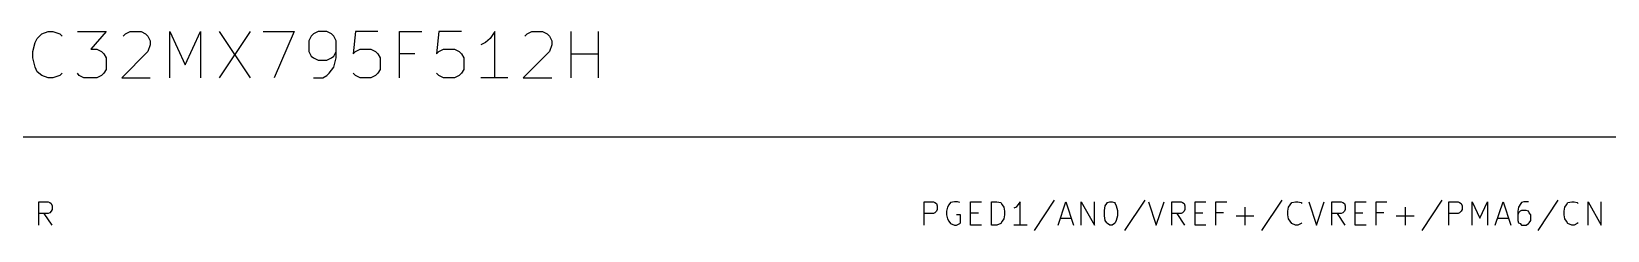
# Model space of a CAD drawing. Extents: x 10 to 287, y -200 to -10.
# Drawn here: x 109.9 to 161.6, y -52 to -45.4 of the extents above; entities that cross this region are included whole.
import ezdxf

# ---------------------------------------------------------------- set-up
doc = ezdxf.new("R2010")
doc.units = 0
doc.header["$MEASUREMENT"] = 0

msp = doc.modelspace()

# ---------------------------------------------------------------- linework, layer by layer
at = {"layer": 'Cyan 2'}
for p, q in [((110.058, -45.6692), (110.211, -45.5168)), ((110.211, -45.5168), (110.414, -45.4406)), ((110.414, -45.4406), (110.566, -45.4406)), ((110.566, -45.4406), (110.795, -45.5168)), ((110.795, -45.5168), (110.871, -45.593)), ((111.379, -45.4406), (112.319, -45.4406)), ((112.319, -45.4406), (111.811, -46.0248)), ((112.878, -45.593), (112.954, -45.5168)), ((112.954, -45.5168), (113.106, -45.4406)), ((113.106, -45.4406), (113.462, -45.4406)), ((113.462, -45.4406), (113.614, -45.5168)), ((113.614, -45.5168), (113.69, -45.593)), ((114.402, -46.9646), (114.402, -45.4406)), ((114.402, -45.4406), (114.91, -46.5328)), ((114.91, -46.5328), (115.418, -45.4406)), ((115.418, -45.4406), (115.418, -46.9646)), ((116.027, -45.4406), (117.043, -46.9646)), ((117.043, -45.4406), (116.027, -46.9646)), ((117.475, -45.4406), (118.491, -45.4406)), ((118.491, -45.4406), (117.831, -46.9646)), ((119.126, -45.5168), (119.05, -45.593)), ((119.278, -45.4406), (119.126, -45.5168)), ((119.558, -45.4406), (119.278, -45.4406)), ((119.71, -45.5168), (119.558, -45.4406)), ((119.786, -45.593), (119.71, -45.5168)), ((120.498, -45.4406), (120.421, -46.1772)), ((121.234, -45.4406), (120.498, -45.4406)), ((121.945, -46.9646), (121.945, -45.4406)), ((121.945, -45.4406), (122.682, -45.4406)), ((123.241, -45.4406), (123.165, -46.1772)), ((123.977, -45.4406), (123.241, -45.4406)), ((125.07, -45.4406), (124.917, -45.6692)), ((125.07, -46.9646), (125.07, -45.4406)), ((126.06, -45.593), (126.136, -45.5168)), ((126.136, -45.5168), (126.289, -45.4406)), ((126.289, -45.4406), (126.644, -45.4406)), ((126.644, -45.4406), (126.797, -45.5168)), ((126.797, -45.5168), (126.873, -45.593)), ((127.584, -46.9646), (127.584, -45.4406)), ((128.473, -46.9646), (128.473, -45.4406)), ((109.906, -46.101), (109.982, -45.7962)), ((109.982, -45.7962), (110.058, -45.6692)), ((111.811, -46.0248), (112.014, -46.0248)), ((112.014, -46.0248), (112.166, -46.101)), ((113.69, -45.593), (113.767, -45.7454)), ((113.767, -45.8724), (113.69, -46.101)), ((113.767, -45.7454), (113.767, -45.8724)), ((119.05, -45.593), (118.974, -45.7454)), ((118.974, -45.7454), (118.974, -46.101)), ((119.863, -45.7454), (119.786, -45.593)), ((119.863, -46.3042), (119.863, -45.7454)), ((120.498, -46.101), (120.65, -46.0248)), ((120.65, -46.0248), (121.006, -46.0248)), ((121.006, -46.0248), (121.158, -46.101)), ((123.241, -46.101), (123.393, -46.0248)), ((123.393, -46.0248), (123.749, -46.0248)), ((123.749, -46.0248), (123.901, -46.101)), ((124.765, -45.7962), (124.612, -45.8724)), ((124.917, -45.6692), (124.765, -45.7962)), ((126.873, -45.593), (126.949, -45.7454)), ((126.949, -45.8724), (126.873, -46.101)), ((126.949, -45.7454), (126.949, -45.8724)), ((109.906, -46.3042), (109.906, -46.101)), ((109.982, -46.609), (109.906, -46.3042)), ((112.166, -46.101), (112.243, -46.1772)), ((112.243, -46.1772), (112.319, -46.3042)), ((112.319, -46.3042), (112.319, -46.6852)), ((113.69, -46.101), (112.827, -46.9646)), ((118.974, -46.101), (119.05, -46.2534)), ((119.05, -46.2534), (119.126, -46.3042)), ((119.126, -46.3042), (119.278, -46.3804)), ((119.278, -46.3804), (119.558, -46.3804)), ((119.558, -46.3804), (119.71, -46.3042)), ((119.71, -46.3042), (119.786, -46.2534)), ((119.786, -46.2534), (119.863, -46.101)), ((119.786, -46.609), (119.863, -46.3042)), ((120.421, -46.1772), (120.498, -46.101)), ((121.158, -46.101), (121.234, -46.1772)), ((121.234, -46.1772), (121.31, -46.3042)), ((121.31, -46.3042), (121.31, -46.6852)), ((122.453, -46.1772), (121.945, -46.1772)), ((123.165, -46.1772), (123.241, -46.101)), ((123.901, -46.101), (123.977, -46.1772)), ((123.977, -46.1772), (124.054, -46.3042)), ((124.054, -46.3042), (124.054, -46.6852)), ((126.873, -46.101), (126.009, -46.9646)), ((127.584, -46.1772), (128.473, -46.1772)), ((110.058, -46.7614), (109.982, -46.609)), ((110.211, -46.8884), (110.058, -46.7614)), ((110.414, -46.9646), (110.211, -46.8884)), ((110.566, -46.9646), (110.414, -46.9646)), ((110.795, -46.8884), (110.566, -46.9646)), ((110.871, -46.8122), (110.795, -46.8884)), ((111.43, -46.8884), (111.379, -46.8122)), ((111.582, -46.9646), (111.43, -46.8884)), ((112.014, -46.9646), (111.582, -46.9646)), ((112.166, -46.8884), (112.014, -46.9646)), ((112.243, -46.8122), (112.166, -46.8884)), ((112.319, -46.6852), (112.243, -46.8122)), ((112.827, -46.9646), (113.767, -46.9646)), ((119.126, -46.9646), (119.431, -46.9646)), ((119.431, -46.9646), (119.558, -46.8884)), ((119.558, -46.8884), (119.634, -46.8122)), ((119.634, -46.8122), (119.786, -46.609)), ((120.498, -46.8884), (120.421, -46.8122)), ((120.65, -46.9646), (120.498, -46.8884)), ((121.006, -46.9646), (120.65, -46.9646)), ((121.158, -46.8884), (121.006, -46.9646)), ((121.234, -46.8122), (121.158, -46.8884)), ((121.31, -46.6852), (121.234, -46.8122)), ((123.241, -46.8884), (123.165, -46.8122)), ((123.393, -46.9646), (123.241, -46.8884)), ((123.749, -46.9646), (123.393, -46.9646)), ((123.901, -46.8884), (123.749, -46.9646)), ((123.977, -46.8122), (123.901, -46.8884)), ((124.054, -46.6852), (123.977, -46.8122)), ((125.501, -46.9646), (124.612, -46.9646)), ((126.009, -46.9646), (126.949, -46.9646)), ((110.109, -51.7906), (110.109, -51.0286)), ((110.109, -51.0286), (110.414, -51.0286)), ((110.414, -51.0286), (110.465, -51.054)), ((110.465, -51.054), (110.515, -51.0794)), ((110.515, -51.0794), (110.541, -51.1556)), ((110.541, -51.1556), (110.541, -51.2826)), ((139.167, -51.7906), (139.167, -51.0286)), ((139.167, -51.0286), (139.471, -51.0286)), ((139.471, -51.0286), (139.522, -51.054)), ((139.522, -51.054), (139.573, -51.0794)), ((139.573, -51.0794), (139.598, -51.1556)), ((139.598, -51.1556), (139.598, -51.2826)), ((139.929, -51.2064), (139.903, -51.3334)), ((139.979, -51.1302), (139.929, -51.2064)), ((140.03, -51.054), (139.979, -51.1302)), ((140.157, -51.0286), (140.03, -51.054)), ((140.259, -51.0286), (140.157, -51.0286)), ((140.335, -51.054), (140.259, -51.0286)), ((140.691, -51.7906), (140.691, -51.0286)), ((140.691, -51.0286), (141.046, -51.0286)), ((141.376, -51.7906), (141.376, -51.0286)), ((141.376, -51.0286), (141.554, -51.0286)), ((141.554, -51.0286), (141.681, -51.054)), ((141.681, -51.054), (141.732, -51.1302)), ((141.732, -51.1302), (141.783, -51.2064)), ((141.783, -51.2064), (141.808, -51.3334)), ((142.189, -51.2064), (142.113, -51.2318)), ((142.24, -51.1302), (142.189, -51.2064)), ((142.316, -51.0286), (142.24, -51.1302)), ((142.316, -51.7906), (142.316, -51.0286)), ((143.434, -50.9778), (142.773, -51.9684)), ((143.561, -51.7906), (143.815, -51.0286)), ((143.815, -51.0286), (144.069, -51.7906)), ((144.323, -51.7906), (144.323, -51.0286)), ((144.323, -51.0286), (144.755, -51.7906)), ((144.755, -51.7906), (144.755, -51.0286)), ((145.085, -51.308), (145.11, -51.1556)), ((145.11, -51.1556), (145.161, -51.0794)), ((145.161, -51.0794), (145.186, -51.054)), ((145.186, -51.054), (145.263, -51.0286)), ((145.263, -51.0286), (145.339, -51.0286)), ((145.339, -51.0286), (145.415, -51.054)), ((145.415, -51.054), (145.44, -51.0794)), ((145.44, -51.0794), (145.466, -51.1556)), ((145.466, -51.1556), (145.517, -51.308)), ((146.406, -50.9778), (145.745, -51.9684)), ((146.533, -51.0286), (146.787, -51.7906)), ((146.787, -51.7906), (147.041, -51.0286)), ((147.295, -51.7906), (147.295, -51.0286)), ((147.295, -51.0286), (147.599, -51.0286)), ((147.599, -51.0286), (147.65, -51.054)), ((147.65, -51.054), (147.701, -51.0794)), ((147.701, -51.0794), (147.726, -51.1556)), ((147.726, -51.1556), (147.726, -51.2826)), ((148.057, -51.7906), (148.057, -51.0286)), ((148.057, -51.0286), (148.412, -51.0286)), ((148.742, -51.7906), (148.742, -51.0286)), ((148.742, -51.0286), (149.098, -51.0286)), ((149.708, -51.7906), (149.708, -51.2064)), ((150.901, -50.9778), (150.241, -51.9684)), ((151.105, -51.3334), (151.13, -51.2064)), ((151.13, -51.2064), (151.181, -51.1302)), ((151.181, -51.1302), (151.232, -51.054)), ((151.232, -51.054), (151.359, -51.0286)), ((151.359, -51.0286), (151.435, -51.0286)), ((151.435, -51.0286), (151.536, -51.054)), ((151.536, -51.054), (151.562, -51.0794)), ((151.79, -51.0286), (152.044, -51.7906)), ((152.044, -51.7906), (152.298, -51.0286)), ((152.552, -51.7906), (152.552, -51.0286)), ((152.552, -51.0286), (152.857, -51.0286)), ((152.857, -51.0286), (152.908, -51.054)), ((152.908, -51.054), (152.959, -51.0794)), ((152.959, -51.0794), (152.984, -51.1556)), ((152.984, -51.1556), (152.984, -51.2826)), ((153.314, -51.7906), (153.314, -51.0286)), ((153.314, -51.0286), (153.67, -51.0286)), ((154, -51.7906), (154, -51.0286)), ((154, -51.0286), (154.356, -51.0286)), ((154.965, -51.7906), (154.965, -51.2064)), ((156.159, -50.9778), (155.499, -51.9684)), ((156.388, -51.7906), (156.388, -51.0286)), ((156.388, -51.0286), (156.693, -51.0286)), ((156.693, -51.0286), (156.743, -51.054)), ((156.743, -51.054), (156.794, -51.0794)), ((156.794, -51.0794), (156.82, -51.1556)), ((156.82, -51.1556), (156.82, -51.2826)), ((157.15, -51.7906), (157.15, -51.0286)), ((157.15, -51.0286), (157.404, -51.562)), ((157.404, -51.562), (157.658, -51.0286)), ((157.658, -51.0286), (157.658, -51.7906)), ((157.912, -51.7906), (158.166, -51.0286)), ((158.166, -51.0286), (158.42, -51.7906)), ((158.674, -51.2064), (158.648, -51.3334)), ((158.75, -51.0794), (158.674, -51.2064)), ((158.775, -51.054), (158.75, -51.0794)), ((158.852, -51.0286), (158.775, -51.054)), ((159.004, -51.0286), (158.852, -51.0286)), ((159.969, -50.9778), (159.309, -51.9684)), ((160.172, -51.3334), (160.198, -51.2064)), ((160.198, -51.2064), (160.249, -51.1302)), ((160.249, -51.1302), (160.299, -51.054)), ((160.299, -51.054), (160.426, -51.0286)), ((160.426, -51.0286), (160.503, -51.0286)), ((160.503, -51.0286), (160.604, -51.054)), ((160.604, -51.054), (160.63, -51.0794)), ((160.96, -51.7906), (160.96, -51.0286)), ((160.96, -51.0286), (161.392, -51.7906)), ((161.392, -51.7906), (161.392, -51.0286)), ((110.414, -51.4096), (110.109, -51.4096)), ((110.541, -51.7906), (110.287, -51.4096)), ((110.465, -51.3842), (110.414, -51.4096)), ((110.515, -51.3334), (110.465, -51.3842)), ((110.541, -51.2826), (110.515, -51.3334)), ((139.471, -51.4096), (139.167, -51.4096)), ((139.522, -51.3842), (139.471, -51.4096)), ((139.573, -51.3334), (139.522, -51.3842)), ((139.598, -51.2826), (139.573, -51.3334)), ((139.903, -51.3334), (139.903, -51.4604)), ((139.903, -51.4604), (139.929, -51.5874)), ((139.929, -51.5874), (139.979, -51.6636)), ((139.979, -51.6636), (140.03, -51.7398)), ((140.36, -51.4604), (140.233, -51.4604)), ((140.335, -51.7398), (140.36, -51.7144)), ((140.36, -51.7144), (140.36, -51.4604)), ((140.691, -51.3842), (140.945, -51.3842)), ((141.732, -51.6636), (141.681, -51.7398)), ((141.783, -51.5874), (141.732, -51.6636)), ((141.808, -51.4604), (141.783, -51.5874)), ((141.808, -51.3334), (141.808, -51.4604)), ((143.637, -51.562), (143.993, -51.562)), ((145.085, -51.4858), (145.085, -51.308)), ((145.11, -51.6382), (145.085, -51.4858)), ((145.161, -51.7144), (145.11, -51.6382)), ((145.186, -51.7398), (145.161, -51.7144)), ((145.44, -51.7144), (145.415, -51.7398)), ((145.466, -51.6382), (145.44, -51.7144)), ((145.517, -51.4858), (145.466, -51.6382)), ((145.517, -51.308), (145.517, -51.4858)), ((147.599, -51.4096), (147.295, -51.4096)), ((147.726, -51.7906), (147.472, -51.4096)), ((147.65, -51.3842), (147.599, -51.4096)), ((147.701, -51.3334), (147.65, -51.3842)), ((147.726, -51.2826), (147.701, -51.3334)), ((148.057, -51.3842), (148.311, -51.3842)), ((148.996, -51.3842), (148.742, -51.3842)), ((149.403, -51.4858), (149.987, -51.4858)), ((151.105, -51.4604), (151.105, -51.3334)), ((151.13, -51.5874), (151.105, -51.4604)), ((151.181, -51.6636), (151.13, -51.5874)), ((151.232, -51.7398), (151.181, -51.6636)), ((151.562, -51.7144), (151.536, -51.7398)), ((152.857, -51.4096), (152.552, -51.4096)), ((152.984, -51.7906), (152.73, -51.4096)), ((152.908, -51.3842), (152.857, -51.4096)), ((152.959, -51.3334), (152.908, -51.3842)), ((152.984, -51.2826), (152.959, -51.3334)), ((153.314, -51.3842), (153.568, -51.3842)), ((154.254, -51.3842), (154, -51.3842)), ((154.661, -51.4858), (155.245, -51.4858)), ((156.693, -51.4096), (156.388, -51.4096)), ((156.743, -51.3842), (156.693, -51.4096)), ((156.794, -51.3334), (156.743, -51.3842)), ((156.82, -51.2826), (156.794, -51.3334)), ((157.988, -51.562), (158.344, -51.562)), ((158.648, -51.3334), (158.648, -51.6382)), ((158.674, -51.3842), (158.648, -51.4604)), ((158.648, -51.6382), (158.674, -51.7144)), ((158.725, -51.3334), (158.674, -51.3842)), ((158.674, -51.7144), (158.725, -51.7398)), ((158.775, -51.308), (158.725, -51.3334)), ((158.928, -51.308), (158.775, -51.308)), ((159.004, -51.3334), (158.928, -51.308)), ((159.029, -51.3842), (159.004, -51.3334)), ((159.004, -51.7398), (159.029, -51.7144)), ((159.08, -51.4604), (159.029, -51.3842)), ((159.029, -51.7144), (159.08, -51.6382)), ((159.08, -51.6382), (159.08, -51.4604)), ((160.172, -51.4604), (160.172, -51.3334)), ((160.198, -51.5874), (160.172, -51.4604)), ((160.249, -51.6636), (160.198, -51.5874)), ((160.299, -51.7398), (160.249, -51.6636)), ((160.63, -51.7144), (160.604, -51.7398)), ((140.03, -51.7398), (140.157, -51.7906)), ((140.157, -51.7906), (140.233, -51.7906)), ((140.233, -51.7906), (140.335, -51.7398)), ((141.046, -51.7906), (140.691, -51.7906)), ((141.554, -51.7906), (141.376, -51.7906)), ((141.681, -51.7398), (141.554, -51.7906)), ((142.545, -51.7906), (142.113, -51.7906)), ((145.263, -51.7906), (145.186, -51.7398)), ((145.339, -51.7906), (145.263, -51.7906)), ((145.415, -51.7398), (145.339, -51.7906)), ((148.412, -51.7906), (148.057, -51.7906)), ((151.359, -51.7906), (151.232, -51.7398)), ((151.435, -51.7906), (151.359, -51.7906)), ((151.536, -51.7398), (151.435, -51.7906)), ((153.67, -51.7906), (153.314, -51.7906)), ((158.725, -51.7398), (158.775, -51.7906)), ((158.775, -51.7906), (158.928, -51.7906)), ((158.928, -51.7906), (159.004, -51.7398)), ((160.426, -51.7906), (160.299, -51.7398)), ((160.503, -51.7906), (160.426, -51.7906)), ((160.604, -51.7398), (160.503, -51.7906))]:
    msp.add_line(p, q, dxfattribs=at)
at = {"layer": 'Red 2'}
msp.add_line((106.68, -48.895), (166.37, -48.895), dxfattribs=at)

doc.saveas('drawing.dxf')
